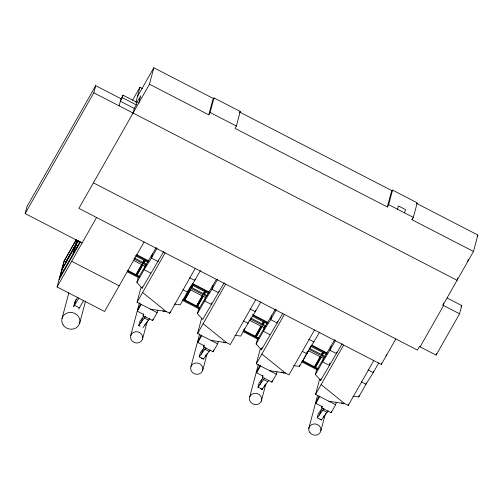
<?xml version="1.0" encoding="UTF-8"?>
<svg xmlns="http://www.w3.org/2000/svg" width="503" height="503" viewBox="0 0 503 503"><rect width="100%" height="100%" fill="white"/><g stroke="black" fill="none" stroke-linecap="round" stroke-linejoin="round"><path stroke-width="0.75" d="M82.102 242.98L25.15 213.58L27.043 206.469L95.708 85.673L121.016 98.739L119.123 105.85M25.15 213.58L93.816 92.785L95.708 85.673M144.078 242.025L104.586 311.495L57.09 286.974L63.938 261.233L76.286 239.516M60.127 276.593L64.302 260.925L76.513 239.441M65.415 264.018L66.17 261.189L75.331 245.074M70.307 259.429L70.634 258.19M73.117 253.745L76.708 240.245M73.947 252.28L76.94 241.044M77.066 247.841L77.569 245.954L75.865 245.074L78.185 241M62.02 318.474L68.88 292.696M134.288 108.447L120.349 101.248L122.374 97.683L123.04 95.174L136.986 102.373L136.319 104.882L134.288 108.447L133.069 113.043M73.708 306.421L75.054 301.379L77.858 297.191M76.079 299.574L73.859 306.541M135.923 102.31L139.922 87.283L142.714 88.723M79.681 323.133L85.529 301.14M138.828 102.908L140.721 95.796L136.986 102.373M395.823 338.934L381.305 364.474L78.877 208.368L149.46 84.208L153.83 67.779L214.146 98.909M136.847 275.078L136.678 275.719L142.833 264.892M163.67 251.613L142.148 288.232L136.879 282.441L137.935 278.461L156.238 247.514M145.178 265.729L144.116 269.702L136.879 282.441M143.632 313.815L143.141 315.677L152.616 320.568L157.131 312.627L137.055 302.265L140.959 287.603M142.148 288.232L142.538 286.773M130.736 335.52L139.419 302.894M152.491 254.103L151.428 258.083L144.116 269.702L150.737 273.123M143.141 315.677L143.776 314.557L137.363 311.244L138.036 308.71L140.752 303.938M138.847 325.07L139.821 321.417L143.613 316.236L140.651 323.045M158.439 260.038L158.049 261.503L151.428 258.083L157.049 248.193M142.506 339.179A6.162 5.64 14.9 0 0 135.169 331.785A6.162 5.64 14.9 0 0 132.195 341.091A6.162 5.64 14.9 0 0 142.506 339.179L147.348 320.971M152.616 320.568L152.943 319.33M149.46 84.208L208.783 114.829L212.662 100.254L213.982 97.922L240.239 111.471L236.36 126.052L235.033 128.384L387.329 206.991L388.656 204.658L392.535 190.084L417.226 202.828L413.347 217.403L412.02 219.736L473.48 251.456L442.923 305.202L459.572 313.79L436.088 355.099L419.445 346.504L417.415 350.082L93.395 182.834M208.783 114.829L210.103 112.496L213.982 97.922M157.131 312.627L157.791 310.15M142.607 292.501L166.21 311.514L169.731 313.325L170.121 311.86M187.814 290.753L187.462 292.08L180.206 304.843L174.434 304.07M195.126 279.134L194.774 280.454L187.462 292.08L182.841 289.69M224.187 282.849L202.665 319.468L197.39 313.677L198.452 309.697L216.378 279.41M205.689 296.965L204.633 300.939L197.39 313.677M204.149 345.052L203.658 346.913L213.134 351.804L217.648 343.863L197.572 333.502L201.47 318.839M190.951 366.53L199.628 333.904M213.008 285.339L211.945 289.319L204.633 300.939L211.254 304.359L211.644 302.894M203.658 346.913L204.293 345.794L197.88 342.48L198.553 339.946L201.269 335.174M199.169 357.036L200.339 352.653L204.13 347.472L201.169 354.282M218.956 291.275L218.566 292.74L211.945 289.319L217.566 279.429M202.596 370.698A6.187 5.665 14.9 0 0 195.585 362.977A6.187 5.665 14.9 0 0 192.133 372.17A6.187 5.665 14.9 0 0 202.596 370.698L207.236 353.244M213.134 351.804L213.624 349.943M217.648 343.863L218.308 341.386M248.331 321.989L247.979 323.316L240.717 336.079L234.951 335.306M255.643 310.37L255.291 311.69L247.979 323.316L243.358 320.927M282.925 313.168L261.403 349.786L256.134 343.995L257.19 340.015L275.493 309.068M264.433 327.283L263.371 331.263L256.134 343.995M262.893 375.37L262.396 377.231L271.872 382.123L276.386 374.182L256.31 363.82L260.214 349.157M261.403 349.786L261.988 347.592M249.752 396.754L258.328 364.537M271.746 315.658L270.683 319.638L263.371 331.263L269.992 334.677M262.396 377.231L263.031 376.112L256.618 372.798L257.297 370.271L260.007 365.499M277.694 321.593L277.304 323.058L270.683 319.638L276.31 309.754M260.699 388.8L262.094 389.517L262.484 388.052M261.315 401.136A6.187 5.665 14.9 0 0 254.474 393.296A6.187 5.665 14.9 0 0 250.815 402.406A6.187 5.665 14.9 0 0 261.315 401.136L265.905 383.902M271.872 382.123L272.205 380.884M276.386 374.182L277.046 371.704M293.689 365.624L299.461 366.398L299.813 365.071M302.705 360.689L302.536 361.33L308.691 350.497M302.096 351.251L306.717 353.634L307.245 351.647M315.356 367.215L315.18 367.863L321.342 357.029M342.178 343.75L320.65 380.369L315.381 374.584L316.444 370.604L334.747 339.651M323.68 357.866L322.624 361.846L315.381 374.584M322.14 405.952L321.65 407.814L331.125 412.705L335.639 404.764L315.563 394.402L319.462 379.74M320.65 380.369L321.04 378.91M308.792 428.418L317.563 395.452M321.65 407.814L322.285 406.694L315.871 403.381L316.544 400.853L319.26 396.081M330.993 346.246L329.937 350.226L322.624 361.846L329.245 365.26L329.823 363.065M317.355 417.207L318.33 413.554L322.121 408.373L319.16 415.182M336.947 352.175L336.557 353.64L329.937 350.226L335.558 340.336M320.895 430.7L325.479 413.466M331.125 412.705L331.452 411.467M387.329 206.991L391.208 192.416L392.535 190.084M335.639 404.764L336.3 402.287M397.515 209.235L398.389 205.934L405.468 209.588L404.588 212.882M321.115 384.638L344.718 403.651L348.239 405.468L348.629 403.997M352.943 396.207L358.708 396.98L359.06 395.654M366.322 382.89L365.964 384.217L358.708 396.98M412.02 219.736L412.41 218.277M373.635 371.271L373.283 372.597L365.964 384.217L361.349 381.834M381.305 364.474L381.702 362.977M386.059 356.111L386.43 354.709M442.923 305.202L443.52 302.957M436.088 355.099L436.485 353.603M457.673 278.077L457.089 280.29L93.816 92.785M467.677 261.661L468.268 259.435M473.48 251.456L477.85 235.027L416.446 203.331M459.572 313.79L461.76 305.566L447.198 298.046M144.839 325.208L145.43 323.844M205.35 356.445L205.947 355.08M259.906 384.6L262.868 377.791L259.076 382.972L257.913 387.354L264.723 378.08M264.094 386.763L264.98 384.72M323.341 417.345L323.938 415.981M121.016 98.739L123.04 95.174M132.603 100.154L139.922 87.283M137.438 96.614L153.83 67.779M77.556 240.277L76.783 241.635L77.915 242.22M76.311 243.678L66.006 261.805L64.302 260.925M76.028 244.452L78.349 240.371M62.146 269.036L75.123 246.206M75.01 246.615L62.026 269.463L63.724 270.344M59.612 277.499L80.134 241.402M58.983 279.863L80.53 241.956M57.09 286.974L96.582 217.51M78.688 309.031L83.655 300.612M141.714 264.459L135.772 275.254L141.928 264.427M142.487 263.107L144.411 259.718L142.701 263.069M137.231 274.399L142.619 264.924M143.776 262.893L144.927 260.862M143.6 263.534L145.141 260.831M239.579 112.641L240.239 111.471M137.055 302.265L165.122 252.89M137.363 311.244L141.242 304.428M138.652 325.799L145.461 316.525M169.731 313.325L195.252 268.439M189.581 289.162L183.639 299.964L189.794 289.131M190.738 287.131L191.505 285.779M190.568 287.779L192.108 285.069M200.395 270.57L194.774 280.454L189.493 277.731M190.103 290.306L184.544 300.429L190.7 289.596M192.027 286.924L192.794 285.566M191.467 288.244L193.007 285.534M202.231 295.695L196.289 306.49L202.445 295.663M203.005 294.343L204.928 290.954L203.218 294.305M202.753 296.839L197.195 306.956L203.35 296.129M204.287 294.129L205.444 292.098M204.117 294.771L205.658 292.067M197.572 333.502L225.64 284.126M197.88 342.48L201.76 335.664M210.166 349.918L203.357 359.199L201.263 358.117M255.763 299.675L230.248 344.561L226.727 342.75L203.124 323.737M243.666 330.069L244.439 328.717M260.912 301.806L255.291 311.69L250.01 308.968M260.975 326.013L255.027 336.809L261.189 325.982M262.126 323.982L263.283 321.951M262.34 323.951L263.497 321.92M261.874 326.478L255.933 337.28L262.088 326.447M263.415 323.769L264.182 322.417M263.245 324.416L264.396 322.385M256.31 363.82L284.384 314.444M256.618 372.798L260.497 365.983M262.094 389.517L268.904 380.237M314.507 329.993L288.986 374.886L285.465 373.069L261.862 354.055M299.461 366.398L308.477 350.534M309.628 348.504L310.401 347.145M309.458 349.145L310.999 346.435M306.717 353.634L319.65 332.125M320.222 356.596L314.281 367.397L320.436 356.564M321.379 354.565L322.536 352.534M321.593 354.533L322.75 352.502M315.739 366.542L321.128 357.061M322.278 355.03L323.435 352.999M322.109 355.678L323.649 352.968M315.563 394.402L343.631 345.027M315.871 403.381L319.745 396.565M317.16 417.943L323.97 408.662M328.157 410.825L321.348 420.099L319.952 419.383M348.239 405.468L373.754 360.576M378.904 362.707L373.283 372.597L368.001 369.868M477.089 236.366L477.85 235.027M420.099 346.844L443.583 305.541M460.987 306.918L461.76 305.566M78.826 298.116L74.545 305.34L79.373 307.83M142.965 327.742L149.649 318.682M205.979 347.762L199.295 356.822L203.482 358.979M150.359 309.131L166.21 311.514M210.876 340.368L226.727 342.75M269.614 370.686L285.465 373.069M328.868 401.268L344.718 403.651M239.893 112.2L392.019 190.725M210.103 112.496L236.36 126.052M388.656 204.658L413.347 217.403M122.374 97.683L136.319 104.882M308.748 339.286L314.029 342.015M136.653 254.663L148.523 260.787M192.504 283.491L209.261 292.136M252.544 314.482L267.898 322.404M311.879 345.108L327.239 353.037M136.395 255.26L148.266 261.39M192.265 284.101L209.028 292.752M253.028 315.463L267.69 323.033M311.69 345.743L326.353 353.313M135.232 255.713L147.807 262.201M191.8 284.912L208.563 293.563M252.563 316.274L267.231 323.844M310.527 346.196L326.592 354.483M134.219 257.888L146.7 264.327M190.574 286.974L207.217 295.563M250.701 318.009L265.955 325.887M309.257 348.233L325.208 356.47M133.943 258.913L146.423 265.358M189.606 287.647L206.249 296.236M250.425 319.04L264.987 326.554M308.98 349.264L324.932 357.495M133.194 260.227L144.99 266.313M188.858 288.955L205.501 297.55M248.985 319.99L264.245 327.868M308.238 350.578L323.492 358.45M127.724 270.369L139.595 276.493M183.576 299.197L199.628 307.484M243.609 330.188L258.97 338.117M302.253 360.456L318.311 368.743M127.555 271.016L139.425 277.14M182.702 299.48L199.458 308.132M243.439 330.829L258.102 338.4M302.083 361.097L317.437 369.026M127.152 271.721L138.325 277.48M182.306 300.184L199.76 309.194M243.043 331.534L257.699 339.104M301.681 361.802L317.041 369.73M71.684 261.296L119.186 285.817M162.809 310.665L164.808 311.697M223.326 341.902L225.325 342.933M281.403 371.88L284.063 373.251M341.317 402.802L343.31 403.834M144.361 318.015L148.548 320.172M204.878 349.252L209.066 351.408M263.622 379.57L267.803 381.727M322.869 410.152L327.057 412.315M138.778 325.586L140.174 326.302M258.033 387.14L262.22 389.297M317.286 417.723L321.474 419.879M63.101 324.869A9.129 8.356 14.9 0 0 78.826 325.145A9.129 8.356 14.9 0 0 70.621 312.394A9.129 8.356 14.9 0 0 63.101 324.869M309.879 432.681A6.162 5.64 14.9 0 0 320.442 432.102A6.162 5.64 14.9 0 0 314.212 423.897A6.162 5.64 14.9 0 0 309.879 432.681"/></g></svg>
